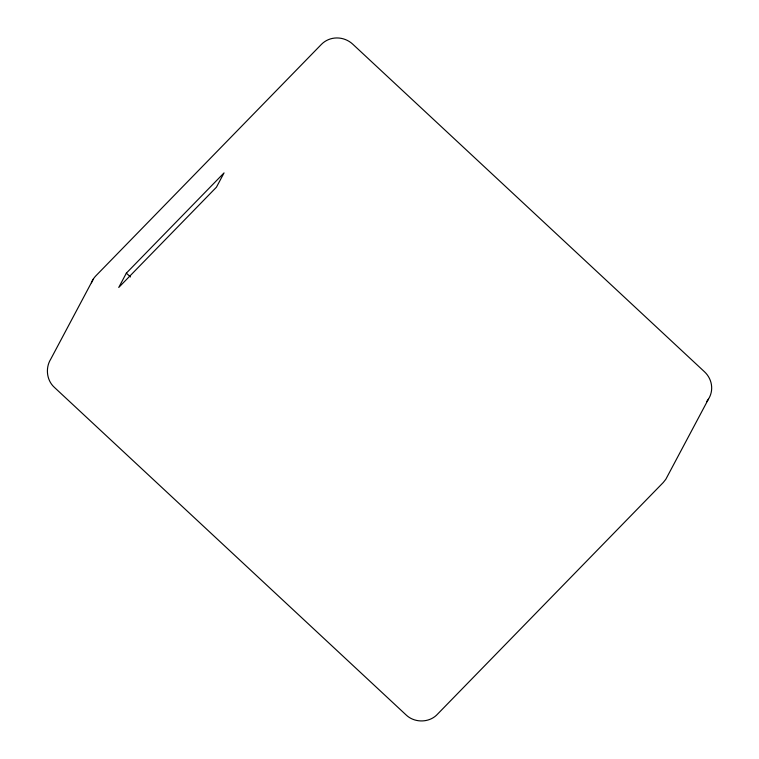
<?xml version="1.0" encoding="UTF-8"?>
<svg xmlns="http://www.w3.org/2000/svg" width="759" height="759" viewBox="0 0 759 759"><rect width="100%" height="100%" fill="white"/><g stroke="black" fill="none" stroke-linecap="round" stroke-linejoin="round"><path stroke-width="1.14" d="M93.319 279.056L50.73 359.168C45.246 367.944 46.603 380.335 54.363 387.346L406.074 714.912C414.708 723.242 429.755 722.957 437.772 713.906L663.224 482.544L665.842 479.242L708.441 399.13M126.355 273.145L118.746 287.452L216.438 187.198L224.047 172.891L126.355 273.145L130.444 276.959M706.544 401.663A22.419 21.47 28 0 0 704.494 371.777L352.783 44.202A22.419 21.47 28 0 0 321.399 44.392L95.938 275.754A22.419 21.47 28 0 0 91.431 282.813"/></g></svg>
